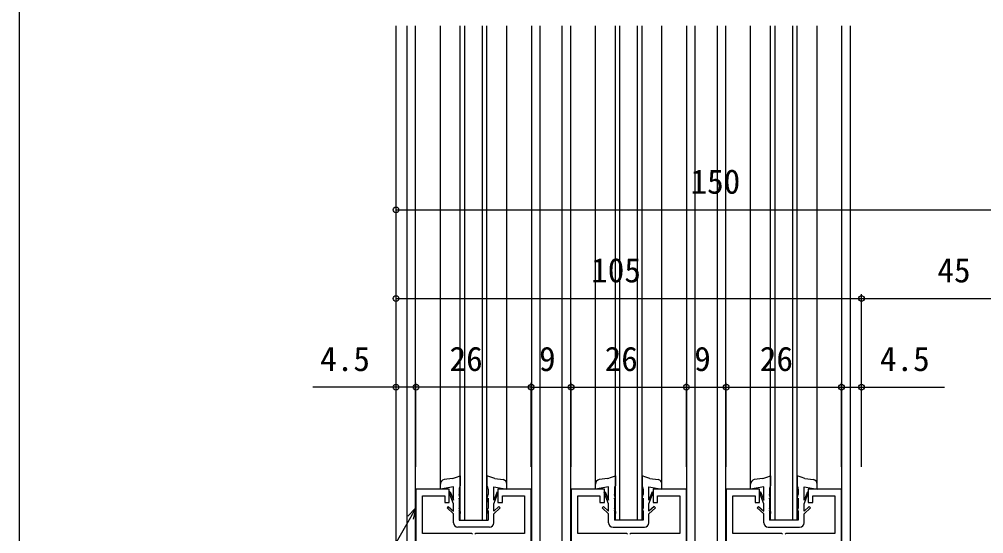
# Model space of a CAD drawing. Units: millimetres, scale not verified. Extents: x -437 to 438, y -681 to 679.
# Drawn here: x -436.7 to -219.1, y 29.6 to 145.6 of the extents above; entities that cross this region are included whole.
import ezdxf
from ezdxf.enums import TextEntityAlignment as Align

# ---------------------------------------------------------------- set-up
doc = ezdxf.new("R2010")
doc.units = ezdxf.units.MM
doc.header["$LTSCALE"] = 4
for name, color, linetype in [('0-2_YKK_11', 7, 'Continuous'), ('0-3_YKK_12', 2, 'Continuous'), ('0-4_YKK_13', 4, 'Continuous'), ('0-6_YKK_D', 6, 'Continuous'), ('0-7_YKK_ZWAK', 7, 'Continuous')]:
    doc.layers.add(name, color=color, linetype=linetype)
doc.styles.add('ＭＳ ゴシック', font='')
doc.styles.get('ＭＳ ゴシック').set_extended_font_data('MS Gothic')

msp = doc.modelspace()

# ---------------------------------------------------------------- linework, layer by layer
at = {"layer": '0-2_YKK_11'}
for points in [[(-347.199, 39.6), (-347.199, -80.4), (-343.199, -80.4), (-343.199, -77.9), (-344.199, -77.9), (-344.199, -79.4), (-345.799, -79.4), (-345.799, -72.4), (-344.199, -72.4), (-344.199, -73.9), (-343.199, -73.9), (-343.199, -71.4), (-345.599, -71.4), (-345.599, -37.547), (-345.499, -37.373), (-345.399, -37.2), (-345.399, -35.9)], [(-334.474, 29.48), (-334.658, 29.6), (-345.699, 29.6), (-345.699, 38.1), (-340.699, 38.1), (-340.699, 36.6), (-339.699, 36.6), (-339.699, 39.6), (-347.199, 39.6)], [(-321.199, -80.4), (-321.199, 39.6), (-328.699, 39.6), (-328.699, 36.6), (-327.699, 36.6), (-327.699, 38.1), (-322.699, 38.1), (-322.699, 29.6), (-333.741, 29.6), (-333.924, 29.48)], [(-312.201, 39.6), (-312.201, -80.4), (-308.201, -80.4), (-308.201, -77.9), (-309.201, -77.9), (-309.201, -79.4), (-310.801, -79.4), (-310.801, -72.4), (-309.201, -72.4), (-309.201, -73.9), (-308.201, -73.9), (-308.201, -71.4), (-310.601, -71.4), (-310.601, -37.547), (-310.501, -37.373), (-310.401, -37.2), (-310.401, -35.9)], [(-299.476, 29.48), (-299.659, 29.6), (-310.701, 29.6), (-310.701, 38.1), (-305.701, 38.1), (-305.701, 36.6), (-304.701, 36.6), (-304.701, 39.6), (-312.201, 39.6)], [(-286.201, -80.4), (-286.201, 39.6), (-293.701, 39.6), (-293.701, 36.6), (-292.701, 36.6), (-292.701, 38.1), (-287.701, 38.1), (-287.701, 29.6), (-298.742, 29.6), (-298.926, 29.48)], [(-277.201, 39.6), (-277.201, -80.4), (-273.201, -80.4), (-273.201, -77.9), (-274.201, -77.9), (-274.201, -79.4), (-275.801, -79.4), (-275.801, -72.4), (-274.201, -72.4), (-274.201, -73.9), (-273.201, -73.9), (-273.201, -71.4), (-275.601, -71.4), (-275.601, -37.547), (-275.501, -37.373), (-275.401, -37.2), (-275.401, -35.9)], [(-264.476, 29.48), (-264.659, 29.6), (-275.701, 29.6), (-275.701, 38.1), (-270.701, 38.1), (-270.701, 36.6), (-269.701, 36.6), (-269.701, 39.6), (-277.201, 39.6)], [(-251.201, -80.4), (-251.201, 39.6), (-258.701, 39.6), (-258.701, 36.6), (-257.701, 36.6), (-257.701, 38.1), (-252.701, 38.1), (-252.701, 29.6), (-263.742, 29.6), (-263.926, 29.48)]]:
    msp.add_lwpolyline(points, dxfattribs=at)
at = {"layer": '0-3_YKK_12'}
for p, q in [((-351.7, -86.4), (-351.7, 144.098)), ((-349.2, -80.4), (-349.2, 144.098)), ((-347.3, -80.4), (-347.3, 144.098)), ((-341.699, 39.6), (-341.699, 144.098)), ((-337.199, 32.6), (-337.199, 144.098)), ((-336.199, 32.6), (-336.199, 144.098)), ((-332.199, 32.6), (-332.199, 144.098)), ((-331.199, 32.6), (-331.199, 144.098)), ((-326.699, 39.6), (-326.699, 144.098)), ((-321.099, -80.4), (-321.099, 144.098)), ((-319.2, -80.4), (-319.2, 144.098)), ((-314.2, -80.4), (-314.2, 144.098)), ((-312.301, -80.4), (-312.301, 144.098)), ((-306.701, 39.6), (-306.701, 144.098)), ((-302.201, 32.6), (-302.201, 144.098)), ((-301.201, 32.6), (-301.201, 144.098)), ((-297.201, 32.6), (-297.201, 144.098)), ((-296.201, 32.6), (-296.201, 144.098)), ((-291.701, 39.6), (-291.701, 144.098)), ((-286.1, -80.4), (-286.1, 144.098)), ((-284.2, -80.4), (-284.2, 144.098)), ((-279.2, -80.4), (-279.2, 144.098)), ((-277.301, -80.4), (-277.301, 144.098)), ((-271.701, 39.6), (-271.701, 144.098)), ((-267.201, 32.6), (-267.201, 144.098)), ((-266.201, 32.6), (-266.201, 144.098)), ((-262.201, 32.6), (-262.201, 144.098)), ((-261.201, 32.6), (-261.201, 144.098)), ((-256.701, 39.6), (-256.701, 144.098)), ((-251.1, -80.4), (-251.1, 144.098)), ((-249.2, -80.4), (-249.2, 144.098)), ((-337.199, 32.6), (-331.199, 32.6)), ((-296.201, 32.6), (-302.201, 32.6)), ((-261.201, 32.6), (-267.201, 32.6))]:
    msp.add_line(p, q, dxfattribs=at)
at = {"layer": '0-4_YKK_13'}
for p, q in [((-338.952, 42.04), (-340.872, 41.745)), ((-337.199, 42.6), (-337.199, 40.358)), ((-331.199, 42.6), (-331.199, 40.358)), ((-329.447, 42.04), (-327.527, 41.745)), ((-303.953, 42.04), (-305.873, 41.745)), ((-302.201, 42.6), (-302.201, 40.358)), ((-296.201, 42.6), (-296.201, 40.358)), ((-294.448, 42.04), (-292.528, 41.745)), ((-268.953, 42.04), (-270.873, 41.745)), ((-267.201, 42.6), (-267.201, 40.358)), ((-261.201, 42.6), (-261.201, 40.358)), ((-259.448, 42.04), (-257.528, 41.745)), ((-341.699, 39.6), (-341.699, 40.76)), ((-338.749, 40.1), (-341.699, 39.6)), ((-338.749, 37.1), (-338.749, 40.1)), ((-337.449, 39.6), (-337.449, 38.368)), ((-330.949, 39.6), (-330.949, 38.368)), ((-329.649, 40.1), (-326.699, 39.6)), ((-329.649, 37.1), (-329.649, 40.1)), ((-326.699, 39.6), (-326.699, 40.76)), ((-306.701, 39.6), (-306.701, 40.76)), ((-303.751, 40.1), (-306.701, 39.6)), ((-303.751, 37.1), (-303.751, 40.1)), ((-302.451, 39.6), (-302.451, 38.368)), ((-295.951, 39.6), (-295.951, 38.368)), ((-294.651, 40.1), (-291.701, 39.6)), ((-294.651, 37.1), (-294.651, 40.1)), ((-291.701, 39.6), (-291.701, 40.76)), ((-271.701, 39.6), (-271.701, 40.76)), ((-268.751, 40.1), (-271.701, 39.6)), ((-268.751, 37.1), (-268.751, 40.1)), ((-267.451, 39.6), (-267.451, 38.368)), ((-260.951, 39.6), (-260.951, 38.368)), ((-259.651, 40.1), (-256.701, 39.6)), ((-259.651, 37.1), (-259.651, 40.1)), ((-256.701, 39.6), (-256.701, 40.76)), ((-338.75, 36.258), (-339.719, 38.816)), ((-339.508, 39.023), (-339.718, 38.816)), ((-339.508, 39.023), (-338.75, 37.1)), ((-337.199, 37.368), (-337.449, 38.368)), ((-337.199, 36.6), (-337.449, 37.6)), ((-337.449, 37.6), (-337.449, 35.288)), ((-337.199, 36.6), (-337.199, 37.368)), ((-331.199, 37.368), (-330.949, 38.368)), ((-331.199, 36.6), (-330.949, 37.6)), ((-331.199, 36.6), (-331.199, 37.368)), ((-330.949, 37.6), (-330.949, 35.288)), ((-328.891, 39.024), (-329.649, 37.1)), ((-329.649, 36.259), (-328.68, 38.816)), ((-328.891, 39.024), (-328.681, 38.816)), ((-303.751, 36.259), (-304.72, 38.816)), ((-304.509, 39.024), (-304.719, 38.816)), ((-304.509, 39.024), (-303.751, 37.1)), ((-302.201, 37.368), (-302.451, 38.368)), ((-302.201, 36.6), (-302.451, 37.6)), ((-302.451, 37.6), (-302.451, 35.288)), ((-302.201, 36.6), (-302.201, 37.368)), ((-296.201, 37.368), (-295.951, 38.368)), ((-296.201, 36.6), (-295.951, 37.6)), ((-296.201, 36.6), (-296.201, 37.368)), ((-295.951, 37.6), (-295.951, 35.288)), ((-293.892, 39.023), (-294.65, 37.1)), ((-294.65, 36.258), (-293.681, 38.816)), ((-293.892, 39.023), (-293.681, 38.816)), ((-268.751, 36.259), (-269.72, 38.816)), ((-269.509, 39.024), (-269.719, 38.816)), ((-269.509, 39.024), (-268.751, 37.1)), ((-267.201, 37.368), (-267.451, 38.368)), ((-267.201, 36.6), (-267.451, 37.6)), ((-267.451, 37.6), (-267.451, 35.288)), ((-267.201, 36.6), (-267.201, 37.368)), ((-261.201, 37.368), (-260.951, 38.368)), ((-261.201, 36.6), (-260.951, 37.6)), ((-261.201, 36.6), (-261.201, 37.368)), ((-260.951, 37.6), (-260.951, 35.288)), ((-258.892, 39.023), (-259.65, 37.1)), ((-259.65, 36.258), (-258.681, 38.816)), ((-258.892, 39.023), (-258.681, 38.816)), ((-338.749, 34.051), (-340.202, 35.417)), ((-339.919, 35.7), (-340.199, 35.42)), ((-339.919, 35.7), (-338.749, 34.6)), ((-338.749, 34.6), (-338.749, 36.259)), ((-337.199, 34.588), (-337.449, 35.288)), ((-331.199, 34.588), (-330.949, 35.288)), ((-329.649, 34.6), (-329.649, 36.259)), ((-328.479, 35.7), (-329.649, 34.6)), ((-329.649, 34.051), (-328.196, 35.417)), ((-328.479, 35.7), (-328.199, 35.42)), ((-303.751, 34.051), (-305.203, 35.417)), ((-304.921, 35.7), (-305.201, 35.42)), ((-304.921, 35.7), (-303.751, 34.6)), ((-303.751, 34.6), (-303.751, 36.259)), ((-302.201, 34.588), (-302.451, 35.288)), ((-296.201, 34.588), (-295.951, 35.288)), ((-294.651, 34.6), (-294.651, 36.259)), ((-293.481, 35.7), (-294.651, 34.6)), ((-294.651, 34.051), (-293.198, 35.417)), ((-293.481, 35.7), (-293.201, 35.42)), ((-268.751, 34.051), (-270.203, 35.417)), ((-269.921, 35.7), (-270.201, 35.42)), ((-269.921, 35.7), (-268.751, 34.6)), ((-268.751, 34.6), (-268.751, 36.259)), ((-267.201, 34.588), (-267.451, 35.288)), ((-261.201, 34.588), (-260.951, 35.288)), ((-259.651, 34.6), (-259.651, 36.259)), ((-258.481, 35.7), (-259.651, 34.6)), ((-259.651, 34.051), (-258.198, 35.417)), ((-258.481, 35.7), (-258.201, 35.42)), ((-338.749, 32), (-338.749, 34.051)), ((-337.449, 34.8), (-337.449, 32.6)), ((-330.949, 34.8), (-330.949, 32.6)), ((-329.649, 32), (-329.649, 34.051)), ((-303.751, 32), (-303.751, 34.051)), ((-302.451, 34.8), (-302.451, 32.6)), ((-295.951, 34.8), (-295.951, 32.6)), ((-294.651, 32), (-294.651, 34.051)), ((-268.751, 32), (-268.751, 34.051)), ((-267.451, 34.8), (-267.451, 32.6)), ((-260.951, 34.8), (-260.951, 32.6)), ((-259.651, 32), (-259.651, 34.051)), ((-330.649, 31), (-337.749, 31)), ((-337.449, 32.6), (-330.949, 32.6)), ((-302.751, 31), (-295.651, 31)), ((-295.951, 32.6), (-302.451, 32.6)), ((-267.751, 31), (-260.651, 31)), ((-260.951, 32.6), (-267.451, 32.6))]:
    msp.add_line(p, q, dxfattribs=at)
for points in [[(-338.952, 42.04), (-338.062, 42.282), (-337.199, 42.6)], [(-329.447, 42.04), (-330.337, 42.282), (-331.199, 42.6)], [(-303.953, 42.04), (-303.063, 42.282), (-302.201, 42.6)], [(-294.448, 42.04), (-295.338, 42.282), (-296.201, 42.6)], [(-268.953, 42.04), (-268.063, 42.282), (-267.201, 42.6)], [(-259.448, 42.04), (-260.338, 42.282), (-261.201, 42.6)], [(-337.199, 34.588), (-337.199, 34.1), (-337.449, 34.8)], [(-331.199, 34.588), (-331.199, 34.1), (-330.949, 34.8)], [(-302.201, 34.588), (-302.201, 34.1), (-302.451, 34.8)], [(-296.201, 34.588), (-296.201, 34.1), (-295.951, 34.8)], [(-267.201, 34.588), (-267.201, 34.1), (-267.451, 34.8)], [(-261.201, 34.588), (-261.201, 34.1), (-260.951, 34.8)]]:
    msp.add_lwpolyline(points, dxfattribs=at)
for centre, radius, start, end in [((-340.699, 40.76), 1, 99.94999, 180.00087), ((-327.699, 40.76), 1, 359.99913, 80.05001), ((-305.701, 40.76), 1, 99.94999, 180.00087), ((-292.701, 40.76), 1, 359.99913, 80.05001), ((-270.701, 40.76), 1, 99.94999, 180.00087), ((-257.701, 40.76), 1, 359.99913, 80.05001), ((-336.185, 39.603), 1.264, 143.35074, 180.12928), ((-332.214, 39.603), 1.264, 359.87098, 36.64953), ((-301.186, 39.603), 1.264, 143.35047, 180.12902), ((-297.215, 39.603), 1.264, 359.87072, 36.64926), ((-266.186, 39.603), 1.264, 143.35047, 180.12902), ((-262.215, 39.603), 1.264, 359.87072, 36.64926), ((-337.749, 32), 1, 180.00087, 270), ((-330.649, 32), 1, 270.00087, 359.99913), ((-302.751, 32), 1, 180.00087, 269.99913), ((-295.651, 32), 1, 270, 359.99913), ((-267.751, 32), 1, 180.00087, 269.99913), ((-260.651, 32), 1, 270, 359.99913)]:
    msp.add_arc(centre, radius, start, end, dxfattribs=at)
at = {"layer": '0-6_YKK_D'}
for p, q in [((-351.7, 44.6), (-351.7, 103.6)), ((-351.7, 102.6), (-201.7, 102.6)), ((-351.7, 44.6), (-351.7, 83.6)), ((-246.7, 44.6), (-246.7, 83.6)), ((-246.7, 44.6), (-246.7, 83.6)), ((-351.7, 82.6), (-246.7, 82.6)), ((-246.7, 82.6), (-201.7, 82.6)), ((-351.7, 44.6), (-351.7, 63.6)), ((-347.199, 44.6), (-347.199, 63.6)), ((-347.199, 44.6), (-347.199, 63.6)), ((-321.199, 44.6), (-321.199, 63.6)), ((-321.199, 44.6), (-321.199, 63.6)), ((-312.201, 44.6), (-312.201, 63.6)), ((-312.201, 44.6), (-312.201, 63.6)), ((-286.201, 44.6), (-286.201, 63.6)), ((-286.199, 44.6), (-286.199, 63.6)), ((-277.201, 44.6), (-277.201, 63.6)), ((-277.201, 44.6), (-277.201, 63.6)), ((-251.201, 44.6), (-251.201, 63.6)), ((-251.201, 44.6), (-251.201, 63.6)), ((-246.7, 44.6), (-246.7, 63.6)), ((-321.199, 62.6), (-347.199, 62.6)), ((-321.199, 62.6), (-312.201, 62.6)), ((-312.201, 62.6), (-286.201, 62.6)), ((-286.199, 62.6), (-277.201, 62.6)), ((-277.201, 62.6), (-251.201, 62.6))]:
    msp.add_line(p, q, dxfattribs=at)
for points in [[(-347.199, 62.6), (-351.7, 62.6), (-370.437, 62.6)], [(-251.201, 62.6), (-246.7, 62.6), (-227.963, 62.6)], [(-347.199, 35.417), (-348.467, 33.204), (-356.262, 19.6)], [(-349.06, 33.544), (-347.199, 35.417), (-347.874, 32.865)]]:
    msp.add_lwpolyline(points, dxfattribs=at)
for centre in [(-351.7, 102.6), (-351.7, 82.6), (-246.7, 82.6), (-246.7, 82.6), (-351.7, 62.6), (-347.199, 62.6), (-347.199, 62.6), (-321.199, 62.6), (-321.199, 62.6), (-312.201, 62.6), (-312.201, 62.6), (-286.201, 62.6), (-286.199, 62.6), (-277.201, 62.6), (-277.201, 62.6), (-251.201, 62.6), (-251.201, 62.6), (-246.7, 62.6)]:
    msp.add_circle(centre, 0.637, dxfattribs=at)
at = {"layer": '0-7_YKK_ZWAK'}
msp.add_line((-436.7, 643.6), (-436.7, -681.4), dxfattribs=at)

# ---------------------------------------------------------------- texts
at = {"layer": '0-6_YKK_D', "style": 'ＭＳ ゴシック'}
for s, p in [('150', (-285.265, 104.6)), ('105', (-307.68, 84.6)), ('45', (-229.569, 84.6)), ('4.5', (-368.821, 64.6)), ('26', (-339.633, 64.6)), ('9', (-319.427, 64.6)), ('26', (-304.634, 64.6)), ('9', (-284.427, 64.6)), ('26', (-269.634, 64.6)), ('4.5', (-242.534, 64.6))]:
    msp.add_text(s, height=5.499, dxfattribs=at).set_placement(p, align=Align.BOTTOM_LEFT)

doc.saveas('drawing.dxf')
